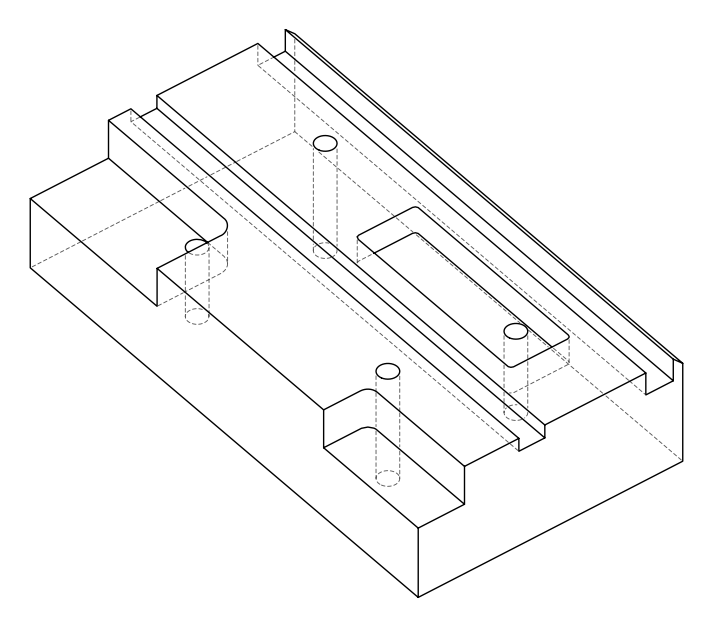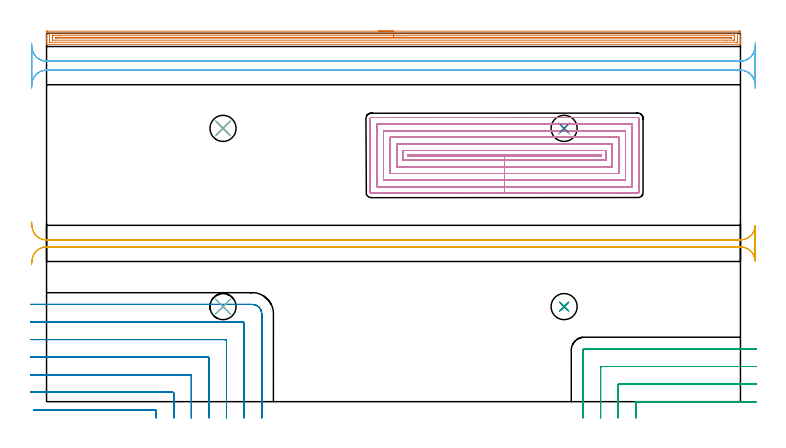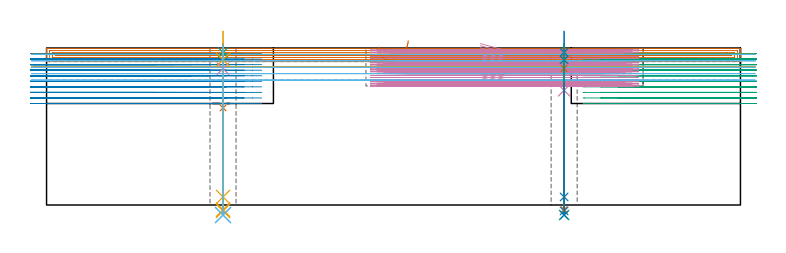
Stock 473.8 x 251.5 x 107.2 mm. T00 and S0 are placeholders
(PLAN: 20 operations, 14 tool changes, 166.2 min)
(1 AREA_MILL | FG_CHAMFER_SURFACE | UGT0205_001 | 15.33 min | 20489 mm3)
(2 MILL_CORNER_NOTCH_RECTANGULAR | CORNER_NOTCH_RECTANGULAR | NXT0201_012 | Follow Part, ap 4, ae 75% | 24.89 min | 435113 mm3)
(3 MILL_CORNER_NOTCH_RECTANGULAR_1 | CORNER_NOTCH_RECTANGULAR_1 | NXT0201_012 | Follow Part, ap 4, ae 75% | 11.47 min | 192016 mm3)
(4 MILL_RECTANGULAR_POCKET | POCKET_RECTANGULAR_STRAIGHT | NXT0201_008 | Follow Part, ap 1.5, ae 75% | 93.83 min | 282561 mm3)
(5 MILL_RECTANGULAR_SLOT | SLOT_RECTANGULAR | UGT0201_094 | Follow Part, ap 5, ae 75% | 6.27 min | 150987 mm3)
(6 MILL_RECTANGULAR_SLOT_1 | SLOT_RECTANGULAR_1 | UGT0201_094 | Follow Part, ap 5, ae 75% | 10.52 min | 270743 mm3)
(7 SPOT_DRILL | STEP1HOLE | NXT0321_9005460120000 | 0.06 min | 256 mm3)
(8 SPOT_DRILL_1 | STEP1HOLE_1 | NXT0321_9005460120000 | 0.05 min | 194 mm3)
(9 SPOT_DRILL_2 | STEP1HOLE_2 | NXT0321_9005460120000 | 0.05 min | 158 mm3)
(10 SPOT_DRILL_3 | STEP1HOLE_3 | NXT0321_9005460120000 | 0.05 min | 183 mm3)
(11 DRILL_THROUGH_HOLE_INTO_CENTER | STEP1HOLE | NXT0301_065 | 0.31 min | 4654 mm3)
(12 DRILL_TO_ENLARGE_THROUGH_HOLE | STEP1HOLE | UGT0301_248 | 0.32 min | 12360 mm3)
(13 DRILL_BLIND_HOLE_INTO_CENTER | STEP1HOLE_1 | NXT0301_065 | 0.07 min | 785 mm3)
(14 GUN_DRILL_THROUGH_HOLE | STEP1HOLE_1 | UGT0307_008 | 0.61 min | 9223 mm3)
(15 DRILL_TO_ENLARGE_THROUGH_HOLE_1 | STEP1HOLE_1 | UGT0301_248 | 0.47 min | 16388 mm3)
(16 DRILL_BLIND_HOLE_INTO_CENTER_1 | STEP1HOLE_2 | NXT0301_065 | 0.07 min | 785 mm3)
(17 GUN_DRILL_THROUGH_HOLE_1 | STEP1HOLE_2 | UGT0307_008 | 0.61 min | 9231 mm3)
(18 DRILL_TO_ENLARGE_THROUGH_HOLE_2 | STEP1HOLE_2 | UGT0301_248 | 0.47 min | 16465 mm3)
(19 DRILL_THROUGH_HOLE_INTO_CENTER_1 | STEP1HOLE_3 | NXT0301_065 | 0.35 min | 5468 mm3)
(20 DRILL_TO_ENLARGE_THROUGH_HOLE_3 | STEP1HOLE_3 | UGT0301_248 | 0.37 min | 14526 mm3)
(TOOL UGT0205_001 | Chamfer Mill 20 x 3 x 45 deg. | D20 FL50 Z2)
(TOOL NXT0201_012 | ENDMILL 16mm [2P460-1600-NA 1630] | D16 FL38 Z6)
(TOOL NXT0201_008 | ENDMILL 6mm [2P460-0600-NA 1630] | D6 FL26 Z6)
(TOOL UGT0201_094 | End mill 20 mm | D20 FL38 Z4)
(TOOL NXT0321_9005460120000 | NC Spot Drill, 142deg, 12mm, Carbide, Uncoated | D12 PA142 FL30 Z2)
(TOOL NXT0301_065 | Carbide Drill 9.4mm [860.1-0940-075A1-MM 2214] | D9.4 PA140 FL98 Z2)
(TOOL UGT0301_248 | Twist Drill 17.8 mm | D17.8 PA118 FL130 Z2)
(TOOL UGT0307_008 | Gun Drill 11 mm | D11 PA130 FL24 Z1)
(OP 1 AREA_MILL)
G17 G21 G94 G90
T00 M6
G54
G17 G0 G90 X226.9 Y253. S1061 M3
G43 Z117.2 H0
Z107.9
G94 G1 X226.938 Z107.028 F250.
X227.052 Z106.163
X227.241 Z105.312
X227.503 Z104.48
X227.837 Z103.674
X228.24 Z102.9
X228.708 Z102.164
X229.24 Z101.472
X229.829 Z100.829
X230.472 Z100.239
X231.164 Z99.708
X231.9 Z99.24
X232.674 Z98.837
X233.48 Z98.503
X234.312 Z98.241
X235.164 Z98.052
X236.028 Z97.938
X236.9 Z97.9
X472.665
X473.182 Y252.999 Z97.901
X473.695 Y252.995 Z97.903
X473.792 Y252.992 Z97.906
X473.8 Y252.486 Z98.411
Y247.171 Z103.723
Y246.624 Z104.273
Y246.285 Z104.611
Y245.738 Z105.158
Y245.399 Z105.496
Y244.721 Z106.178
Y244.393 Z106.507
Y244.027 Z106.864
X473.791 Y244.002 Z106.888
X473.629 Y244. Z106.9
X0.171
X0.01 Y244.003 Z106.888
X0.008 Y244.026 Z106.865
X0. Y244.393 Z106.507
Y244.722 Z106.178
Y245.399 Z105.496
Y246.624 Z104.273
Y247.171 Z103.723
Y247.784 Z103.112
Y252.213 Z98.684
X0.003 Y252.486 Z98.411
X0.008 Y252.992 Z97.906
X0.105 Y252.995 Z97.903
X0.618 Y253. Z97.9
X236.9
Y251.586 Z99.314
X471.618 Y251.585 Z99.315
X471.722 Y251.584 Z99.316
X471.773 Y251.581 Z99.319
X471.79 Y251.579 Z99.321
X471.792 Y251.563 Z99.337
X471.796 Y251.452 Z99.448
X471.8 Y251.2 Z99.7
X471.799 Y245.885 Z105.015
X471.794 Y245.484 Z105.416
X471.79 Y245.432 Z105.468
X471.786 Y245.42 Z105.48
X471.779 Y245.418 Z105.482
X471.725 Y245.416 Z105.484
X471.615 Y245.415 Z105.485
X471.396 Y245.414 Z105.486
X2.182 Y245.415 Z105.485
X2.078 Y245.416 Z105.484
X2.027 Y245.419 Z105.481
X2.01 Y245.421 Z105.479
X2.008 Y245.437 Z105.463
X2.004 Y245.548 Z105.352
X2. Y245.8 Z105.1
X2.001 Y251.115 Z99.785
X2.006 Y251.516 Z99.384
X2.01 Y251.569 Z99.331
X2.014 Y251.58 Z99.32
X2.021 Y251.582 Z99.318
X2.075 Y251.584 Z99.316
X2.185 Y251.585 Z99.315
X2.404 Y251.586 Z99.314
X236.9
Y250.172 Z100.728
X469.609 Y250.171 Z100.729
X469.724 Y250.17 Z100.73
X469.765 Y250.167 Z100.733
X469.782 Y250.166 Z100.734
X469.79 Y250.143 Z100.757
X469.795 Y250.018 Z100.882
X469.798 Y249.829 Z101.071
X469.8 Y249.64 Z101.26
Y247.868 Z103.032
X469.795 Y247.171 Z103.729
X469.791 Y246.991 Z103.909
X469.773 Y246.835 Z104.065
X469.609 Y246.833 Z104.067
X469.06 Y246.83 Z104.07
X464.546 Y246.828 Z104.072
X4.191 Y246.829 Z104.071
X4.076 Y246.83 Z104.07
X4.035 Y246.833 Z104.067
X4.018 Y246.834 Z104.066
X4.01 Y246.857 Z104.043
X4.005 Y246.982 Z103.918
X4.002 Y247.171 Z103.729
X4. Y247.36 Z103.54
Y249.132 Z101.768
X4.005 Y249.829 Z101.071
X4.009 Y250.009 Z100.891
X4.027 Y250.165 Z100.735
X4.191 Y250.167 Z100.733
X4.74 Y250.171 Z100.729
X9.245 Y250.172 Z100.728
X236.9
Y248.757 Z102.143
X467.116
X467.635 Y248.756 Z102.144
X467.722 Y248.754 Z102.146
X467.782 Y248.751 Z102.149
X467.79 Y248.71 Z102.19
X467.792 Y248.5 Z102.4
X467.79 Y248.29 Z102.61
X467.782 Y248.249 Z102.651
X467.722 Y248.246 Z102.654
X467.634 Y248.244 Z102.656
X467.448 Y248.243 Z102.657
X466.929
X6.684
X6.165 Y248.244 Z102.656
X6.078 Y248.246 Z102.654
X6.018 Y248.249 Z102.651
X6.01 Y248.29 Z102.61
X6.008 Y248.5 Z102.4
X6.01 Y248.71 Z102.19
X6.018 Y248.751 Z102.149
X6.078 Y248.754 Z102.146
X6.166 Y248.756 Z102.144
X8.657 Y248.757 Z102.143
X236.9
X237.772 Z102.181
X238.636 Z102.295
X239.488 Z102.483
X240.32 Z102.746
X241.126 Z103.08
X241.9 Z103.482
X242.636 Z103.951
X243.328 Z104.482
X243.971 Z105.072
X244.56 Z105.715
X245.092 Z106.407
X245.56 Z107.143
X245.963 Z107.916
X246.297 Z108.722
X246.559 Z109.554
X246.748 Z110.406
X246.862 Z111.271
X246.9 Z112.143
G0 Z117.2
M5
M2
(OP 2 MILL_CORNER_NOTCH_RECTANGULAR)
G17 G21 G94 G90
T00 M6
G54
G17 G0 G90 X74.9 Y-11. S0 M3
G43 Z117.2 H1
Z103.41
G94 G1 Y-8. F250.
Y-6.394 F500.
G3 X74.106 Y-5.6 R0.8
G1 X-5.713
X-8.713 F250.
G0 Z117.2
X86.9 Y-11.
Z103.41
G1 Y-8.
Y5.606 F500.
G3 X86.106 Y6.4 R0.8
G1 X-8.
X-11. F250.
G0 Z117.2
X98.9 Y-11.
Z103.41
G1 Y-8.
Y17.606 F500.
G3 X98.106 Y18.4 R0.8
G1 X-8.
X-11. F250.
G0 Z117.2
X110.9 Y-11.
Z103.41
G1 Y-8.
Y29.605 F500.
G3 X110.105 Y30.4 R0.8
G1 X-8.
X-11. F250.
G0 Z117.2
X122.9 Y-11.
Z103.41
G1 Y-8.
Y41.605 F500.
G3 X122.105 Y42.4 R0.8
G1 X-8.
X-11. F250.
G0 Z117.2
X134.9 Y-11.
Z103.41
G1 Y-8.
Y53.605 F500.
G3 X134.105 Y54.4 R0.8
G1 X-8.
X-11. F250.
G0 Z117.2
X146.9 Y-11.
Z103.41
G1 Y-8.
Y60. F500.
G3 X140.5 Y66.4 R6.4
G1 X-8.
X-11. F250.
G0 Z117.2
X74.9 Y-11.
Z99.62
G1 Y-8.
Y-6.394 F500.
G3 X74.106 Y-5.6 R0.8
G1 X-5.713
X-8.713 F250.
G0 Z117.2
X86.9 Y-11.
Z99.62
G1 Y-8.
Y5.606 F500.
G3 X86.106 Y6.4 R0.8
G1 X-8.
X-11. F250.
G0 Z117.2
X98.9 Y-11.
Z99.62
G1 Y-8.
Y17.606 F500.
G3 X98.106 Y18.4 R0.8
G1 X-8.
X-11. F250.
G0 Z117.2
X110.9 Y-11.
Z99.62
G1 Y-8.
Y29.605 F500.
G3 X110.105 Y30.4 R0.8
G1 X-8.
X-11. F250.
G0 Z117.2
X122.9 Y-11.
Z99.62
G1 Y-8.
Y41.605 F500.
G3 X122.105 Y42.4 R0.8
G1 X-8.
X-11. F250.
G0 Z117.2
X134.9 Y-11.
Z99.62
G1 Y-8.
Y53.605 F500.
G3 X134.105 Y54.4 R0.8
G1 X-8.
X-11. F250.
G0 Z117.2
X146.9 Y-11.
Z99.62
G1 Y-8.
Y60. F500.
G3 X140.5 Y66.4 R6.4
G1 X-8.
X-11. F250.
G0 Z117.2
X74.9 Y-11.
Z95.83
G1 Y-8.
Y-6.394 F500.
G3 X74.106 Y-5.6 R0.8
G1 X-5.713
X-8.713 F250.
G0 Z117.2
X86.9 Y-11.
Z95.83
G1 Y-8.
Y5.606 F500.
G3 X86.106 Y6.4 R0.8
G1 X-8.
X-11. F250.
G0 Z117.2
X98.9 Y-11.
Z95.83
G1 Y-8.
Y17.606 F500.
G3 X98.106 Y18.4 R0.8
G1 X-8.
X-11. F250.
G0 Z117.2
X110.9 Y-11.
Z95.83
G1 Y-8.
Y29.605 F500.
G3 X110.105 Y30.4 R0.8
G1 X-8.
X-11. F250.
G0 Z117.2
X122.9 Y-11.
Z95.83
G1 Y-8.
Y41.605 F500.
G3 X122.105 Y42.4 R0.8
G1 X-8.
X-11. F250.
G0 Z117.2
X134.9 Y-11.
Z95.83
G1 Y-8.
Y53.605 F500.
G3 X134.105 Y54.4 R0.8
G1 X-8.
X-11. F250.
G0 Z117.2
X146.9 Y-11.
Z95.83
G1 Y-8.
Y60. F500.
G3 X140.5 Y66.4 R6.4
G1 X-8.
X-11. F250.
G0 Z117.2
X74.9 Y-11.
Z92.04
G1 Y-8.
Y-6.394 F500.
G3 X74.106 Y-5.6 R0.8
G1 X-5.713
X-8.713 F250.
G0 Z117.2
X86.9 Y-11.
Z92.04
G1 Y-8.
Y5.606 F500.
G3 X86.106 Y6.4 R0.8
G1 X-8.
X-11. F250.
G0 Z117.2
X98.9 Y-11.
Z92.04
G1 Y-8.
Y17.606 F500.
G3 X98.106 Y18.4 R0.8
G1 X-8.
X-11. F250.
G0 Z117.2
X110.9 Y-11.
Z92.04
G1 Y-8.
Y29.605 F500.
G3 X110.105 Y30.4 R0.8
G1 X-8.
X-11. F250.
G0 Z117.2
X122.9 Y-11.
Z92.04
G1 Y-8.
Y41.605 F500.
G3 X122.105 Y42.4 R0.8
G1 X-8.
X-11. F250.
G0 Z117.2
X134.9 Y-11.
Z92.04
G1 Y-8.
Y53.605 F500.
G3 X134.105 Y54.4 R0.8
G1 X-8.
X-11. F250.
G0 Z117.2
X146.9 Y-11.
Z92.04
G1 Y-8.
Y60. F500.
G3 X140.5 Y66.4 R6.4
G1 X-8.
X-11. F250.
G0 Z117.2
X74.9 Y-11.
Z88.25
G1 Y-8.
Y-6.394 F500.
G3 X74.106 Y-5.6 R0.8
G1 X-5.713
X-8.713 F250.
G0 Z117.2
X86.9 Y-11.
Z88.25
G1 Y-8.
Y5.606 F500.
G3 X86.106 Y6.4 R0.8
G1 X-8.
X-11. F250.
G0 Z117.2
X98.9 Y-11.
Z88.25
G1 Y-8.
Y17.606 F500.
G3 X98.106 Y18.4 R0.8
G1 X-8.
X-11. F250.
G0 Z117.2
X110.9 Y-11.
Z88.25
G1 Y-8.
Y29.605 F500.
G3 X110.105 Y30.4 R0.8
G1 X-8.
X-11. F250.
G0 Z117.2
X122.9 Y-11.
Z88.25
G1 Y-8.
Y41.605 F500.
G3 X122.105 Y42.4 R0.8
G1 X-8.
X-11. F250.
G0 Z117.2
X134.9 Y-11.
Z88.25
G1 Y-8.
Y53.605 F500.
G3 X134.105 Y54.4 R0.8
G1 X-8.
X-11. F250.
G0 Z117.2
X146.9 Y-11.
Z88.25
G1 Y-8.
Y60. F500.
G3 X140.5 Y66.4 R6.4
G1 X-8.
X-11. F250.
G0 Z117.2
X74.9 Y-11.
Z84.46
G1 Y-8.
Y-6.394 F500.
G3 X74.106 Y-5.6 R0.8
G1 X-5.713
X-8.713 F250.
G0 Z117.2
X86.9 Y-11.
Z84.46
G1 Y-8.
Y5.606 F500.
G3 X86.106 Y6.4 R0.8
G1 X-8.
X-11. F250.
G0 Z117.2
X98.9 Y-11.
Z84.46
G1 Y-8.
Y17.606 F500.
G3 X98.106 Y18.4 R0.8
G1 X-8.
X-11. F250.
G0 Z117.2
X110.9 Y-11.
Z84.46
G1 Y-8.
Y29.605 F500.
G3 X110.105 Y30.4 R0.8
G1 X-8.
X-11. F250.
G0 Z117.2
X122.9 Y-11.
Z84.46
G1 Y-8.
Y41.605 F500.
G3 X122.105 Y42.4 R0.8
G1 X-8.
X-11. F250.
G0 Z117.2
X134.9 Y-11.
Z84.46
G1 Y-8.
Y53.605 F500.
G3 X134.105 Y54.4 R0.8
G1 X-8.
X-11. F250.
G0 Z117.2
X146.9 Y-11.
Z84.46
G1 Y-8.
Y60. F500.
G3 X140.5 Y66.4 R6.4
G1 X-8.
X-11. F250.
G0 Z117.2
X74.9 Y-11.
Z80.67
G1 Y-8.
Y-6.394 F500.
G3 X74.106 Y-5.6 R0.8
G1 X-5.713
X-8.713 F250.
G0 Z117.2
X86.9 Y-11.
Z80.67
G1 Y-8.
Y5.606 F500.
G3 X86.106 Y6.4 R0.8
G1 X-8.
X-11. F250.
G0 Z117.2
X98.9 Y-11.
Z80.67
G1 Y-8.
Y17.606 F500.
G3 X98.106 Y18.4 R0.8
G1 X-8.
X-11. F250.
G0 Z117.2
X110.9 Y-11.
Z80.67
G1 Y-8.
Y29.605 F500.
G3 X110.105 Y30.4 R0.8
G1 X-8.
X-11. F250.
G0 Z117.2
X122.9 Y-11.
Z80.67
G1 Y-8.
Y41.605 F500.
G3 X122.105 Y42.4 R0.8
G1 X-8.
X-11. F250.
G0 Z117.2
X134.9 Y-11.
Z80.67
G1 Y-8.
Y53.605 F500.
G3 X134.105 Y54.4 R0.8
G1 X-8.
X-11. F250.
G0 Z117.2
X146.9 Y-11.
Z80.67
G1 Y-8.
Y60. F500.
G3 X140.5 Y66.4 R6.4
G1 X-8.
X-11. F250.
G0 Z117.2
X74.9 Y-11.
Z76.88
G1 Y-8.
Y-6.394 F500.
G3 X74.106 Y-5.6 R0.8
G1 X-5.713
X-8.713 F250.
G0 Z117.2
X86.9 Y-11.
Z76.88
G1 Y-8.
Y5.606 F500.
G3 X86.106 Y6.4 R0.8
G1 X-8.
X-11. F250.
G0 Z117.2
X98.9 Y-11.
Z76.88
G1 Y-8.
Y17.606 F500.
G3 X98.106 Y18.4 R0.8
G1 X-8.
X-11. F250.
G0 Z117.2
X110.9 Y-11.
Z76.88
G1 Y-8.
Y29.605 F500.
G3 X110.105 Y30.4 R0.8
G1 X-8.
X-11. F250.
G0 Z117.2
X122.9 Y-11.
Z76.88
G1 Y-8.
Y41.605 F500.
G3 X122.105 Y42.4 R0.8
G1 X-8.
X-11. F250.
G0 Z117.2
X134.9 Y-11.
Z76.88
G1 Y-8.
Y53.605 F500.
G3 X134.105 Y54.4 R0.8
G1 X-8.
X-11. F250.
G0 Z117.2
X146.9 Y-11.
Z76.88
G1 Y-8.
Y60. F500.
G3 X140.5 Y66.4 R6.4
G1 X-8.
X-11. F250.
G0 Z117.2
X74.9 Y-11.
Z73.09
G1 Y-8.
Y-6.394 F500.
G3 X74.106 Y-5.6 R0.8
G1 X-5.713
X-8.713 F250.
G0 Z117.2
X86.9 Y-11.
Z73.09
G1 Y-8.
Y5.606 F500.
G3 X86.106 Y6.4 R0.8
G1 X-8.
X-11. F250.
G0 Z117.2
X98.9 Y-11.
Z73.09
G1 Y-8.
Y17.606 F500.
G3 X98.106 Y18.4 R0.8
G1 X-8.
X-11. F250.
G0 Z117.2
X110.9 Y-11.
Z73.09
G1 Y-8.
Y29.605 F500.
G3 X110.105 Y30.4 R0.8
G1 X-8.
X-11. F250.
G0 Z117.2
X122.9 Y-11.
Z73.09
G1 Y-8.
Y41.605 F500.
G3 X122.105 Y42.4 R0.8
G1 X-8.
X-11. F250.
G0 Z117.2
X134.9 Y-11.
Z73.09
G1 Y-8.
Y53.605 F500.
G3 X134.105 Y54.4 R0.8
G1 X-8.
X-11. F250.
G0 Z117.2
X146.9 Y-11.
Z73.09
G1 Y-8.
Y60. F500.
G3 X140.5 Y66.4 R6.4
G1 X-8.
X-11. F250.
G0 Z117.2
X74.9 Y-11.
Z69.3
G1 Y-8.
Y-6.394 F500.
G3 X74.106 Y-5.6 R0.8
G1 X-5.713
X-8.713 F250.
G0 Z117.2
X86.9 Y-11.
Z69.3
G1 Y-8.
Y5.606 F500.
G3 X86.106 Y6.4 R0.8
G1 X-8.
X-11. F250.
G0 Z117.2
X98.9 Y-11.
Z69.3
G1 Y-8.
Y17.606 F500.
G3 X98.106 Y18.4 R0.8
G1 X-8.
X-11. F250.
G0 Z117.2
X110.9 Y-11.
Z69.3
G1 Y-8.
Y29.605 F500.
G3 X110.105 Y30.4 R0.8
G1 X-8.
X-11. F250.
G0 Z117.2
X122.9 Y-11.
Z69.3
G1 Y-8.
Y41.605 F500.
G3 X122.105 Y42.4 R0.8
G1 X-8.
X-11. F250.
G0 Z117.2
X134.9 Y-11.
Z69.3
G1 Y-8.
Y53.605 F500.
G3 X134.105 Y54.4 R0.8
G1 X-8.
X-11. F250.
G0 Z117.2
X146.9 Y-11.
Z69.3
G1 Y-8.
Y60. F500.
G3 X140.5 Y66.4 R6.4
G1 X-8.
X-11. F250.
G0 Z117.2
M5
M2
(OP 3 MILL_CORNER_NOTCH_RECTANGULAR_1)
G17 G21 G94 G90
T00 M6
G54
G17 G0 G90 X484.8 Y0. S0 M3
G43 Z117.2 H1
Z103.41
G94 G1 X481.8 F250.
X403.095 F500.
G3 X402.3 Y-0.795 R0.8
G1 Y-8.
Y-11. F250.
G0 Z117.2
X484.8 Y12.
Z103.41
G1 X481.8
X391.095 F500.
G3 X390.3 Y11.205 R0.8
G1 Y-8.
Y-11. F250.
G0 Z117.2
X484.8 Y24.
Z103.41
G1 X481.8
X379.095 F500.
G3 X378.3 Y23.205 R0.8
G1 Y-8.
Y-11. F250.
G0 Z117.2
X484.8 Y36.
Z103.41
G1 X481.8
X367.1 F500.
G3 X366.3 Y35.2 R0.8
G1 Y-8.
Y-11. F250.
G0 Z117.2
X484.8 Y0.
Z99.62
G1 X481.8
X403.095 F500.
G3 X402.3 Y-0.795 R0.8
G1 Y-8.
Y-11. F250.
G0 Z117.2
X484.8 Y12.
Z99.62
G1 X481.8
X391.095 F500.
G3 X390.3 Y11.205 R0.8
G1 Y-8.
Y-11. F250.
G0 Z117.2
X484.8 Y24.
Z99.62
G1 X481.8
X379.096 F500.
G3 X378.3 Y23.204 R0.8
G1 Y-8.
Y-11. F250.
G0 Z117.2
X484.8 Y36.
Z99.62
G1 X481.8
X367.1 F500.
G3 X366.3 Y35.2 R0.8
G1 Y-8.
Y-11. F250.
G0 Z117.2
X484.8 Y0.
Z95.83
G1 X481.8
X403.095 F500.
G3 X402.3 Y-0.795 R0.8
G1 Y-8.
Y-11. F250.
G0 Z117.2
X484.8 Y12.
Z95.83
G1 X481.8
X391.095 F500.
G3 X390.3 Y11.205 R0.8
G1 Y-8.
Y-11. F250.
G0 Z117.2
X484.8 Y24.
Z95.83
G1 X481.8
X379.096 F500.
G3 X378.3 Y23.204 R0.8
G1 Y-8.
Y-11. F250.
G0 Z117.2
X484.8 Y36.
Z95.83
G1 X481.8
X367.1 F500.
G3 X366.3 Y35.2 R0.8
G1 Y-8.
Y-11. F250.
G0 Z117.2
X484.8 Y0.
Z92.04
G1 X481.8
X403.095 F500.
G3 X402.3 Y-0.795 R0.8
G1 Y-8.
Y-11. F250.
G0 Z117.2
X484.8 Y12.
Z92.04
G1 X481.8
X391.095 F500.
G3 X390.3 Y11.205 R0.8
G1 Y-8.
Y-11. F250.
G0 Z117.2
X484.8 Y24.
Z92.04
G1 X481.8
X379.095 F500.
G3 X378.3 Y23.205 R0.8
G1 Y-8.
Y-11. F250.
G0 Z117.2
X484.8 Y36.
Z92.04
G1 X481.8
X367.1 F500.
G3 X366.3 Y35.2 R0.8
G1 Y-8.
Y-11. F250.
G0 Z117.2
X484.8 Y0.
Z88.25
G1 X481.8
X403.095 F500.
G3 X402.3 Y-0.795 R0.8
G1 Y-8.
Y-11. F250.
G0 Z117.2
X484.8 Y12.
Z88.25
G1 X481.8
X391.095 F500.
G3 X390.3 Y11.205 R0.8
G1 Y-8.
Y-11. F250.
G0 Z117.2
X484.8 Y24.
Z88.25
G1 X481.8
X379.095 F500.
G3 X378.3 Y23.205 R0.8
G1 Y-8.
Y-11. F250.
G0 Z117.2
X484.8 Y36.
Z88.25
G1 X481.8
X367.1 F500.
G3 X366.3 Y35.2 R0.8
G1 Y-8.
Y-11. F250.
G0 Z117.2
X484.8 Y0.
Z84.46
G1 X481.8
X403.095 F500.
G3 X402.3 Y-0.795 R0.8
G1 Y-8.
Y-11. F250.
G0 Z117.2
X484.8 Y12.
Z84.46
G1 X481.8
X391.095 F500.
G3 X390.3 Y11.205 R0.8
G1 Y-8.
Y-11. F250.
G0 Z117.2
X484.8 Y24.
Z84.46
G1 X481.8
X379.096 F500.
G3 X378.3 Y23.204 R0.8
G1 Y-8.
Y-11. F250.
G0 Z117.2
X484.8 Y36.
Z84.46
G1 X481.8
X367.1 F500.
G3 X366.3 Y35.2 R0.8
G1 Y-8.
Y-11. F250.
G0 Z117.2
X484.8 Y0.
Z80.67
G1 X481.8
X403.095 F500.
G3 X402.3 Y-0.795 R0.8
G1 Y-8.
Y-11. F250.
G0 Z117.2
X484.8 Y12.
Z80.67
G1 X481.8
X391.095 F500.
G3 X390.3 Y11.205 R0.8
G1 Y-8.
Y-11. F250.
G0 Z117.2
X484.8 Y24.
Z80.67
G1 X481.8
X379.096 F500.
G3 X378.3 Y23.204 R0.8
G1 Y-8.
Y-11. F250.
G0 Z117.2
X484.8 Y36.
Z80.67
G1 X481.8
X367.1 F500.
G3 X366.3 Y35.2 R0.8
G1 Y-8.
Y-11. F250.
G0 Z117.2
X484.8 Y0.
Z76.88
G1 X481.8
X403.095 F500.
G3 X402.3 Y-0.795 R0.8
G1 Y-8.
Y-11. F250.
G0 Z117.2
X484.8 Y12.
Z76.88
G1 X481.8
X391.095 F500.
G3 X390.3 Y11.205 R0.8
G1 Y-8.
Y-11. F250.
G0 Z117.2
X484.8 Y24.
Z76.88
G1 X481.8
X379.095 F500.
G3 X378.3 Y23.205 R0.8
G1 Y-8.
Y-11. F250.
G0 Z117.2
X484.8 Y36.
Z76.88
G1 X481.8
X367.1 F500.
G3 X366.3 Y35.2 R0.8
G1 Y-8.
Y-11. F250.
G0 Z117.2
X484.8 Y0.
Z73.09
G1 X481.8
X403.095 F500.
G3 X402.3 Y-0.795 R0.8
G1 Y-8.
Y-11. F250.
G0 Z117.2
X484.8 Y12.
Z73.09
G1 X481.8
X391.095 F500.
G3 X390.3 Y11.205 R0.8
G1 Y-8.
Y-11. F250.
G0 Z117.2
X484.8 Y24.
Z73.09
G1 X481.8
X379.095 F500.
G3 X378.3 Y23.205 R0.8
G1 Y-8.
Y-11. F250.
G0 Z117.2
X484.8 Y36.
Z73.09
G1 X481.8
X367.1 F500.
G3 X366.3 Y35.2 R0.8
G1 Y-8.
Y-11. F250.
G0 Z117.2
X484.8 Y0.
Z69.3
G1 X481.8
X403.095 F500.
G3 X402.3 Y-0.795 R0.8
G1 Y-8.
Y-11. F250.
G0 Z117.2
X484.8 Y12.
Z69.3
G1 X481.8
X391.095 F500.
G3 X390.3 Y11.205 R0.8
G1 Y-8.
Y-11. F250.
G0 Z117.2
X484.8 Y24.
Z69.3
G1 X481.8
X379.096 F500.
G3 X378.3 Y23.204 R0.8
G1 Y-8.
Y-11. F250.
G0 Z117.2
X484.8 Y36.
Z69.3
G1 X481.8
X367.1 F500.
G3 X366.3 Y35.2 R0.8
G1 Y-8.
Y-11. F250.
G0 Z117.2
M5
M2
(OP 4 MILL_RECTANGULAR_POCKET)
G17 G21 G94 G90
T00 M6
G54
G17 G0 G90 X296.134 Y167.8 S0 M3
G43 Z117.2 H1
Z110.2
G94 G1 X312.7 Z105.761 F250.
X378.8 F500.
Y168.5
X246.6
Y167.8
X312.7
Y164.8
X381.8
Y171.5
X243.6
Y164.8
X312.7
Y160.3
X386.3
Y176.
X239.1
Y160.3
X312.7
Y155.8
X390.8
Y180.5
X234.6
Y155.8
X312.7
Y151.3
X395.3
Y185.
X230.1
Y151.3
X312.7
Y146.8
X399.8
Y189.5
X225.6
Y146.8
X312.7
Y142.3
X403.9
G3 X404.3 Y142.7 R0.4
G1 Y193.6
G3 X403.9 Y194. R0.4
G1 X221.5
G3 X221.1 Y193.6 R0.4
G1 Y142.7
G3 X221.5 Y142.3 R0.4
G1 X312.7
X313.7
G0 X296.134 Y167.8 Z108.761
G1 X312.7 Z104.322 F250.
X378.8 F500.
Y168.5
X246.6
Y167.8
X312.7
Y164.8
X381.8
Y171.5
X243.6
Y164.8
X312.7
Y160.3
X386.3
Y176.
X239.1
Y160.3
X312.7
Y155.8
X390.8
Y180.5
X234.6
Y155.8
X312.7
Y151.3
X395.3
Y185.
X230.1
Y151.3
X312.7
Y146.8
X399.8
Y189.5
X225.6
Y146.8
X312.7
Y142.3
X403.9
G3 X404.3 Y142.7 R0.4
G1 Y193.6
G3 X403.9 Y194. R0.4
G1 X221.5
G3 X221.1 Y193.6 R0.4
G1 Y142.7
G3 X221.5 Y142.3 R0.4
G1 X312.7
X313.7
G0 X296.134 Y167.8 Z107.322
G1 X312.7 Z102.883 F250.
X378.8 F500.
Y168.5
X246.6
Y167.8
X312.7
Y164.8
X381.8
Y171.5
X243.6
Y164.8
X312.7
Y160.3
X386.3
Y176.
X239.1
Y160.3
X312.7
Y155.8
X390.8
Y180.5
X234.6
Y155.8
X312.7
Y151.3
X395.3
Y185.
X230.1
Y151.3
X312.7
Y146.8
X399.8
Y189.5
X225.6
Y146.8
X312.7
Y142.3
X403.9
G3 X404.3 Y142.7 R0.4
G1 Y193.6
G3 X403.9 Y194. R0.4
G1 X221.5
G3 X221.1 Y193.6 R0.4
G1 Y142.7
G3 X221.5 Y142.3 R0.4
G1 X312.7
X313.7
G0 X296.134 Y167.8 Z105.883
G1 X312.7 Z101.444 F250.
X378.8 F500.
Y168.5
X246.6
Y167.8
X312.7
Y164.8
X381.8
Y171.5
X243.6
Y164.8
X312.7
Y160.3
X386.3
Y176.
X239.1
Y160.3
X312.7
Y155.8
X390.8
Y180.5
X234.6
Y155.8
X312.7
Y151.3
X395.3
Y185.
X230.1
Y151.3
X312.7
Y146.8
X399.8
Y189.5
X225.6
Y146.8
X312.7
Y142.3
X403.9
G3 X404.3 Y142.7 R0.4
G1 Y193.6
G3 X403.9 Y194. R0.4
G1 X221.5
G3 X221.1 Y193.6 R0.4
G1 Y142.7
G3 X221.5 Y142.3 R0.4
G1 X312.7
X313.7
G0 X296.134 Y167.8 Z104.444
G1 X312.7 Z100.005 F250.
X378.8 F500.
Y168.5
X246.6
Y167.8
X312.7
Y164.8
X381.8
Y171.5
X243.6
Y164.8
X312.7
Y160.3
X386.3
Y176.
X239.1
Y160.3
X312.7
Y155.8
X390.8
Y180.5
X234.6
Y155.8
X312.7
Y151.3
X395.3
Y185.
X230.1
Y151.3
X312.7
Y146.8
X399.8
Y189.5
X225.6
Y146.8
X312.7
Y142.3
X403.9
G3 X404.3 Y142.7 R0.4
G1 Y193.6
G3 X403.9 Y194. R0.4
G1 X221.5
G3 X221.1 Y193.6 R0.4
G1 Y142.7
G3 X221.5 Y142.3 R0.4
G1 X312.7
X313.7
G0 X296.134 Y167.8 Z103.005
G1 X312.7 Z98.567 F250.
X378.8 F500.
Y168.5
X246.6
Y167.8
X312.7
Y164.8
X381.8
Y171.5
X243.6
Y164.8
X312.7
Y160.3
X386.3
Y176.
X239.1
Y160.3
X312.7
Y155.8
X390.8
Y180.5
X234.6
Y155.8
X312.7
Y151.3
X395.3
Y185.
X230.1
Y151.3
X312.7
Y146.8
X399.8
Y189.5
X225.6
Y146.8
X312.7
Y142.3
X403.9
G3 X404.3 Y142.7 R0.4
G1 Y193.6
G3 X403.9 Y194. R0.4
G1 X221.5
G3 X221.1 Y193.6 R0.4
G1 Y142.7
G3 X221.5 Y142.3 R0.4
G1 X312.7
X313.7
G0 X296.134 Y167.8 Z101.567
G1 X312.7 Z97.128 F250.
X378.8 F500.
Y168.5
X246.6
Y167.8
X312.7
Y164.8
X381.8
Y171.5
X243.6
Y164.8
X312.7
Y160.3
X386.3
Y176.
X239.1
Y160.3
X312.7
Y155.8
X390.8
Y180.5
X234.6
Y155.8
X312.7
Y151.3
X395.3
Y185.
X230.1
Y151.3
X312.7
Y146.8
X399.8
Y189.5
X225.6
Y146.8
X312.7
Y142.3
X403.9
G3 X404.3 Y142.7 R0.4
G1 Y193.6
G3 X403.9 Y194. R0.4
G1 X221.5
G3 X221.1 Y193.6 R0.4
G1 Y142.7
G3 X221.5 Y142.3 R0.4
G1 X312.7
X313.7
G0 X296.134 Y167.8 Z100.128
G1 X312.7 Z95.689 F250.
X378.8 F500.
Y168.5
X246.6
Y167.8
X312.7
Y164.8
X381.8
Y171.5
X243.6
Y164.8
X312.7
Y160.3
X386.3
Y176.
X239.1
Y160.3
X312.7
Y155.8
X390.8
Y180.5
X234.6
Y155.8
X312.7
Y151.3
X395.3
Y185.
X230.1
Y151.3
X312.7
Y146.8
X399.8
Y189.5
X225.6
Y146.8
X312.7
Y142.3
X403.9
G3 X404.3 Y142.7 R0.4
G1 Y193.6
G3 X403.9 Y194. R0.4
G1 X221.5
G3 X221.1 Y193.6 R0.4
G1 Y142.7
G3 X221.5 Y142.3 R0.4
G1 X312.7
X313.7
G0 X296.134 Y167.8 Z98.689
G1 X312.7 Z94.25 F250.
X378.8 F500.
Y168.5
X246.6
Y167.8
X312.7
Y164.8
X381.8
Y171.5
X243.6
Y164.8
X312.7
Y160.3
X386.3
Y176.
X239.1
Y160.3
X312.7
Y155.8
X390.8
Y180.5
X234.6
Y155.8
X312.7
Y151.3
X395.3
Y185.
X230.1
Y151.3
X312.7
Y146.8
X399.8
Y189.5
X225.6
Y146.8
X312.7
Y142.3
X403.9
G3 X404.3 Y142.7 R0.4
G1 Y193.6
G3 X403.9 Y194. R0.4
G1 X221.5
G3 X221.1 Y193.6 R0.4
G1 Y142.7
G3 X221.5 Y142.3 R0.4
G1 X312.7
X313.7
G0 X296.134 Y167.8 Z97.25
G1 X312.7 Z92.811 F250.
X378.8 F500.
Y168.5
X246.6
Y167.8
X312.7
Y164.8
X381.8
Y171.5
X243.6
Y164.8
X312.7
Y160.3
X386.3
Y176.
X239.1
Y160.3
X312.7
Y155.8
X390.8
Y180.5
X234.6
Y155.8
X312.7
Y151.3
X395.3
Y185.
X230.1
Y151.3
X312.7
Y146.8
X399.8
Y189.5
X225.6
Y146.8
X312.7
Y142.3
X403.9
G3 X404.3 Y142.7 R0.4
G1 Y193.6
G3 X403.9 Y194. R0.4
G1 X221.5
G3 X221.1 Y193.6 R0.4
G1 Y142.7
G3 X221.5 Y142.3 R0.4
G1 X312.7
X313.7
G0 X296.134 Y167.8 Z95.811
G1 X312.7 Z91.372 F250.
X378.8 F500.
Y168.5
X246.6
Y167.8
X312.7
Y164.8
X381.8
Y171.5
X243.6
Y164.8
X312.7
Y160.3
X386.3
Y176.
X239.1
Y160.3
X312.7
Y155.8
X390.8
Y180.5
X234.6
Y155.8
X312.7
Y151.3
X395.3
Y185.
X230.1
Y151.3
X312.7
Y146.8
X399.8
Y189.5
X225.6
Y146.8
X312.7
Y142.3
X403.9
G3 X404.3 Y142.7 R0.4
G1 Y193.6
G3 X403.9 Y194. R0.4
G1 X221.5
G3 X221.1 Y193.6 R0.4
G1 Y142.7
G3 X221.5 Y142.3 R0.4
G1 X312.7
X313.7
G0 X296.134 Y167.8 Z94.372
G1 X312.7 Z89.933 F250.
X378.8 F500.
Y168.5
X246.6
Y167.8
X312.7
Y164.8
X381.8
Y171.5
X243.6
Y164.8
X312.7
Y160.3
X386.3
Y176.
X239.1
Y160.3
X312.7
Y155.8
X390.8
Y180.5
X234.6
Y155.8
X312.7
Y151.3
X395.3
Y185.
X230.1
Y151.3
X312.7
Y146.8
X399.8
Y189.5
X225.6
Y146.8
X312.7
Y142.3
X403.9
G3 X404.3 Y142.7 R0.4
G1 Y193.6
G3 X403.9 Y194. R0.4
G1 X221.5
G3 X221.1 Y193.6 R0.4
G1 Y142.7
G3 X221.5 Y142.3 R0.4
G1 X312.7
X313.7
G0 X296.134 Y167.8 Z92.933
G1 X312.7 Z88.494 F250.
X378.8 F500.
Y168.5
X246.6
Y167.8
X312.7
Y164.8
X381.8
Y171.5
X243.6
Y164.8
X312.7
Y160.3
X386.3
Y176.
X239.1
Y160.3
X312.7
Y155.8
X390.8
Y180.5
X234.6
Y155.8
X312.7
Y151.3
X395.3
Y185.
X230.1
Y151.3
X312.7
Y146.8
X399.8
Y189.5
X225.6
Y146.8
X312.7
Y142.3
X403.9
G3 X404.3 Y142.7 R0.4
G1 Y193.6
G3 X403.9 Y194. R0.4
G1 X221.5
G3 X221.1 Y193.6 R0.4
G1 Y142.7
G3 X221.5 Y142.3 R0.4
G1 X312.7
X313.7
G0 X296.134 Y167.8 Z91.494
G1 X312.7 Z87.056 F250.
X378.8 F500.
Y168.5
X246.6
Y167.8
X312.7
Y164.8
X381.8
Y171.5
X243.6
Y164.8
X312.7
Y160.3
X386.3
Y176.
X239.1
Y160.3
X312.7
Y155.8
X390.8
Y180.5
X234.6
Y155.8
X312.7
Y151.3
X395.3
Y185.
X230.1
Y151.3
X312.7
Y146.8
X399.8
Y189.5
X225.6
Y146.8
X312.7
Y142.3
X403.9
G3 X404.3 Y142.7 R0.4
G1 Y193.6
G3 X403.9 Y194. R0.4
G1 X221.5
G3 X221.1 Y193.6 R0.4
G1 Y142.7
G3 X221.5 Y142.3 R0.4
G1 X312.7
X313.7
G0 X296.134 Y167.8 Z90.056
G1 X312.7 Z85.617 F250.
X378.8 F500.
Y168.5
X246.6
Y167.8
X312.7
Y164.8
X381.8
Y171.5
X243.6
Y164.8
X312.7
Y160.3
X386.3
Y176.
X239.1
Y160.3
X312.7
Y155.8
X390.8
Y180.5
X234.6
Y155.8
X312.7
Y151.3
X395.3
Y185.
X230.1
Y151.3
X312.7
Y146.8
X399.8
Y189.5
X225.6
Y146.8
X312.7
Y142.3
X403.9
G3 X404.3 Y142.7 R0.4
G1 Y193.6
G3 X403.9 Y194. R0.4
G1 X221.5
G3 X221.1 Y193.6 R0.4
G1 Y142.7
G3 X221.5 Y142.3 R0.4
G1 X312.7
X313.7
G0 X296.134 Y167.8 Z88.617
G1 X312.7 Z84.178 F250.
X378.8 F500.
Y168.5
X246.6
Y167.8
X312.7
Y164.8
X381.8
Y171.5
X243.6
Y164.8
X312.7
Y160.3
X386.3
Y176.
X239.1
Y160.3
X312.7
Y155.8
X390.8
Y180.5
X234.6
Y155.8
X312.7
Y151.3
X395.3
Y185.
X230.1
Y151.3
X312.7
Y146.8
X399.8
Y189.5
X225.6
Y146.8
X312.7
Y142.3
X403.9
G3 X404.3 Y142.7 R0.4
G1 Y193.6
G3 X403.9 Y194. R0.4
G1 X221.5
G3 X221.1 Y193.6 R0.4
G1 Y142.7
G3 X221.5 Y142.3 R0.4
G1 X312.7
X313.7
G0 X296.134 Y167.8 Z87.178
G1 X312.7 Z82.739 F250.
X378.8 F500.
Y168.5
X246.6
Y167.8
X312.7
Y164.8
X381.8
Y171.5
X243.6
Y164.8
X312.7
Y160.3
X386.3
Y176.
X239.1
Y160.3
X312.7
Y155.8
X390.8
Y180.5
X234.6
Y155.8
X312.7
Y151.3
X395.3
Y185.
X230.1
Y151.3
X312.7
Y146.8
X399.8
Y189.5
X225.6
Y146.8
X312.7
Y142.3
X403.9
G3 X404.3 Y142.7 R0.4
G1 Y193.6
G3 X403.9 Y194. R0.4
G1 X221.5
G3 X221.1 Y193.6 R0.4
G1 Y142.7
G3 X221.5 Y142.3 R0.4
G1 X312.7
X313.7
G0 X296.134 Y167.8 Z85.739
G1 X312.7 Z81.3 F250.
X378.8 F500.
Y168.5
X246.6
Y167.8
X312.7
Y164.8
X381.8
Y171.5
X243.6
Y164.8
X312.7
Y160.3
X386.3
Y176.
X239.1
Y160.3
X312.7
Y155.8
X390.8
Y180.5
X234.6
Y155.8
X312.7
Y151.3
X395.3
Y185.
X230.1
Y151.3
X312.7
Y146.8
X399.8
Y189.5
X225.6
Y146.8
X312.7
Y142.3
X403.9
G3 X404.3 Y142.7 R0.4
G1 Y193.6
G3 X403.9 Y194. R0.4
G1 X221.5
G3 X221.1 Y193.6 R0.4
G1 Y142.7
G3 X221.5 Y142.3 R0.4
G1 X312.7
X313.7
G0 Z117.2
M5
M2
(OP 5 MILL_RECTANGULAR_SLOT)
G17 G21 G94 G90
T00 M6
G54
G17 G0 G90 X-10.202 Y93.483 S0 M3
G43 Z117.2 H0
Z102.9
G94 G1 X-9.97 Y96.474 F250.
G2 X0. Y105.7 R10. F500.
G1 X473.8
G2 X483.79 Y96.147 R10.
G1 X483.8
Y119.953
X483.79
G2 X473.8 Y110.4 R10.
G1 X0.
G2 X-9.97 Y119.626 R10.
G1 X-10.202 Y122.617 F250.
G0 Y93.483 Z98.6
G1 X-9.97 Y96.474
G2 X0. Y105.7 R10. F500.
G1 X473.8
G2 X483.79 Y96.147 R10.
G1 X483.8
Y119.953
X483.79
G2 X473.8 Y110.4 R10.
G1 X0.
G2 X-9.97 Y119.626 R10.
G1 X-10.202 Y122.617 F250.
G0 Y93.483 Z94.3
G1 X-9.97 Y96.474
G2 X0. Y105.7 R10. F500.
G1 X473.8
G2 X483.79 Y96.147 R10.
G1 X483.8
Y119.953
X483.79
G2 X473.8 Y110.4 R10.
G1 X0.
G2 X-9.97 Y119.626 R10.
G1 X-10.202 Y122.617 F250.
G0 Z117.2
M5
M2
(OP 6 MILL_RECTANGULAR_SLOT_1)
G17 G21 G94 G90
T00 M6
G54
G17 G0 G90 X483.924 Y245.05 S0 M3
G43 Z117.2 H0
Z102.82
G94 G1 X483.79 Y242.053 F250.
G2 X473.8 Y232.5 R10. F500.
G1 X0.
G2 X-9.97 Y241.726 R10.
G1 X-10.
Y217.174
X-9.97
G2 X0. Y226.4 R10.
G1 X473.8
G2 X483.79 Y216.847 R10.
G1 X483.924 Y213.85 F250.
G0 Y245.05 Z98.44
G1 X483.79 Y242.053
G2 X473.8 Y232.5 R10. F500.
G1 X0.
G2 X-9.97 Y241.726 R10.
G1 X-10.
Y217.174
X-9.97
G2 X0. Y226.4 R10.
G1 X473.8
G2 X483.79 Y216.847 R10.
G1 X483.924 Y213.85 F250.
G0 Z117.2
X-10.202 Y214.183
Z94.06
G1 X-9.97 Y217.174
G2 X0. Y226.4 R10. F500.
G1 X473.8
G2 X483.79 Y216.847 R10.
G1 X483.8
Y242.053
X483.79
G2 X473.8 Y232.5 R10.
G1 X0.
G2 X-9.97 Y241.726 R10.
G1 X-10.202 Y244.717 F250.
G0 Y214.183 Z89.68
G1 X-9.97 Y217.174
G2 X0. Y226.4 R10. F500.
G1 X473.8
G2 X483.79 Y216.847 R10.
G1 Y242.053
G2 X473.8 Y232.5 R10.
G1 X0.
G2 X-9.97 Y241.726 R10.
G1 X-10.202 Y244.717 F250.
G0 Y214.183 Z85.3
G1 X-9.97 Y217.174
G2 X0. Y226.4 R10. F500.
G1 X473.8
G2 X483.79 Y216.847 R10.
G1 Y242.053
G2 X473.8 Y232.5 R10.
G1 X0.
G2 X-9.97 Y241.726 R10.
G1 X-10.202 Y244.717 F250.
G0 Z117.2
M5
M2
(OP 7 SPOT_DRILL)
G17 G21 G94 G90
T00 M6
G54
G17 G0 G90 X120.5 Y64.9 S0 M3
G43 Z117.2 H0
G94 G81 G98 Z66.3 F250. R72.3
G80
M5
M2
(OP 8 SPOT_DRILL_1)
G17 G21 G94 G90
T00 M6
G54
G17 G0 G90 X353.4 Y64.9 S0 M3
G43 Z117.2 H0
G94 G81 G98 Z104.2 F250. R110.2
G80
M5
M2
(OP 9 SPOT_DRILL_2)
G17 G21 G94 G90
T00 M6
G54
G17 G0 G90 X120.5 Y186.6 S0 M3
G43 Z117.2 H0
G94 G81 G98 Z104.2 F250. R110.2
G80
M5
M2
(OP 10 SPOT_DRILL_3)
G17 G21 G94 G90
T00 M6
G54
G17 G0 G90 X353.4 Y186.6 S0 M3
G43 Z117.2 H0
G94 G81 G98 Z78.3 F250. R84.3
G80
M5
M2
(OP 11 DRILL_THROUGH_HOLE_INTO_CENTER)
G17 G21 G94 G90
T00 M6
G54
G17 G0 G90 X120.5 Y64.9 S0 M3
G43 Z117.2 H1
G94 G73 G98 Z-3.211 F250. Q9.064 R71.3
G80
M5
M2
(OP 12 DRILL_TO_ENLARGE_THROUGH_HOLE)
G17 G21 G94 G90
T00 M6
G54
G17 G0 G90 X120.5 Y64.9 S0 M3
G43 Z117.2 H0
G94 G73 G98 Z-6.848 F250. Q15.23 R71.3
G80
M5
M2
(OP 13 DRILL_BLIND_HOLE_INTO_CENTER)
G17 G21 G94 G90
T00 M6
G54
G17 G0 G90 X353.4 Y64.9 S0 M3
G43 Z117.2 H1
G94 G81 G98 Z93.1 F250. R109.2
G80
M5
M2
(OP 14 GUN_DRILL_THROUGH_HOLE)
G17 G21 G94 G90
T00 M6
G54
G17 G0 G90 X353.4 Y64.9 M8
G43 Z118.548 H0
S716 M3
G94 G1 Z99.135 F125. M26
G4 X.084
Z5.5 F250.
G4 X.084
Z-4.065 F125.
G4 X.084
M5
M9
G0 Z118.548
M2
(OP 15 DRILL_TO_ENLARGE_THROUGH_HOLE_1)
G17 G21 G94 G90
T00 M6
G54
G17 G0 G90 X353.4 Y64.9 S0 M3
G43 Z117.2 H0
G94 G73 G98 Z-6.848 F250. Q16.293 R109.2
G80
M5
M2
(OP 16 DRILL_BLIND_HOLE_INTO_CENTER_1)
G17 G21 G94 G90
T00 M6
G54
G17 G0 G90 X120.5 Y186.6 S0 M3
G43 Z117.2 H1
G94 G81 G98 Z93.1 F250. R109.2
G80
M5
M2
(OP 17 GUN_DRILL_THROUGH_HOLE_1)
G17 G21 G94 G90
T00 M6
G54
G17 G0 G90 X120.5 Y186.6 M8
G43 Z118.548 H0
S716 M3
G94 G1 Z99.135 F125. M26
G4 X.084
Z5.5 F250.
G4 X.084
Z-4.065 F125.
G4 X.084
M5
M9
G0 Z118.548
M2
(OP 18 DRILL_TO_ENLARGE_THROUGH_HOLE_2)
G17 G21 G94 G90
T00 M6
G54
G17 G0 G90 X120.5 Y186.6 S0 M3
G43 Z117.2 H0
G94 G73 G98 Z-6.848 F250. Q16.293 R109.2
G80
M5
M2
(OP 19 DRILL_THROUGH_HOLE_INTO_CENTER_1)
G17 G21 G94 G90
T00 M6
G54
G17 G0 G90 X353.4 Y186.6 S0 M3
G43 Z117.2 H1
G94 G73 G98 Z-3.211 F250. Q9.39 R83.3
G80
M5
M2
(OP 20 DRILL_TO_ENLARGE_THROUGH_HOLE_3)
G17 G21 G94 G90
T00 M6
G54
G17 G0 G90 X353.4 Y186.6 S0 M3
G43 Z117.2 H0
G94 G73 G98 Z-6.848 F250. Q17.63 R83.3
G80
M5
M2
